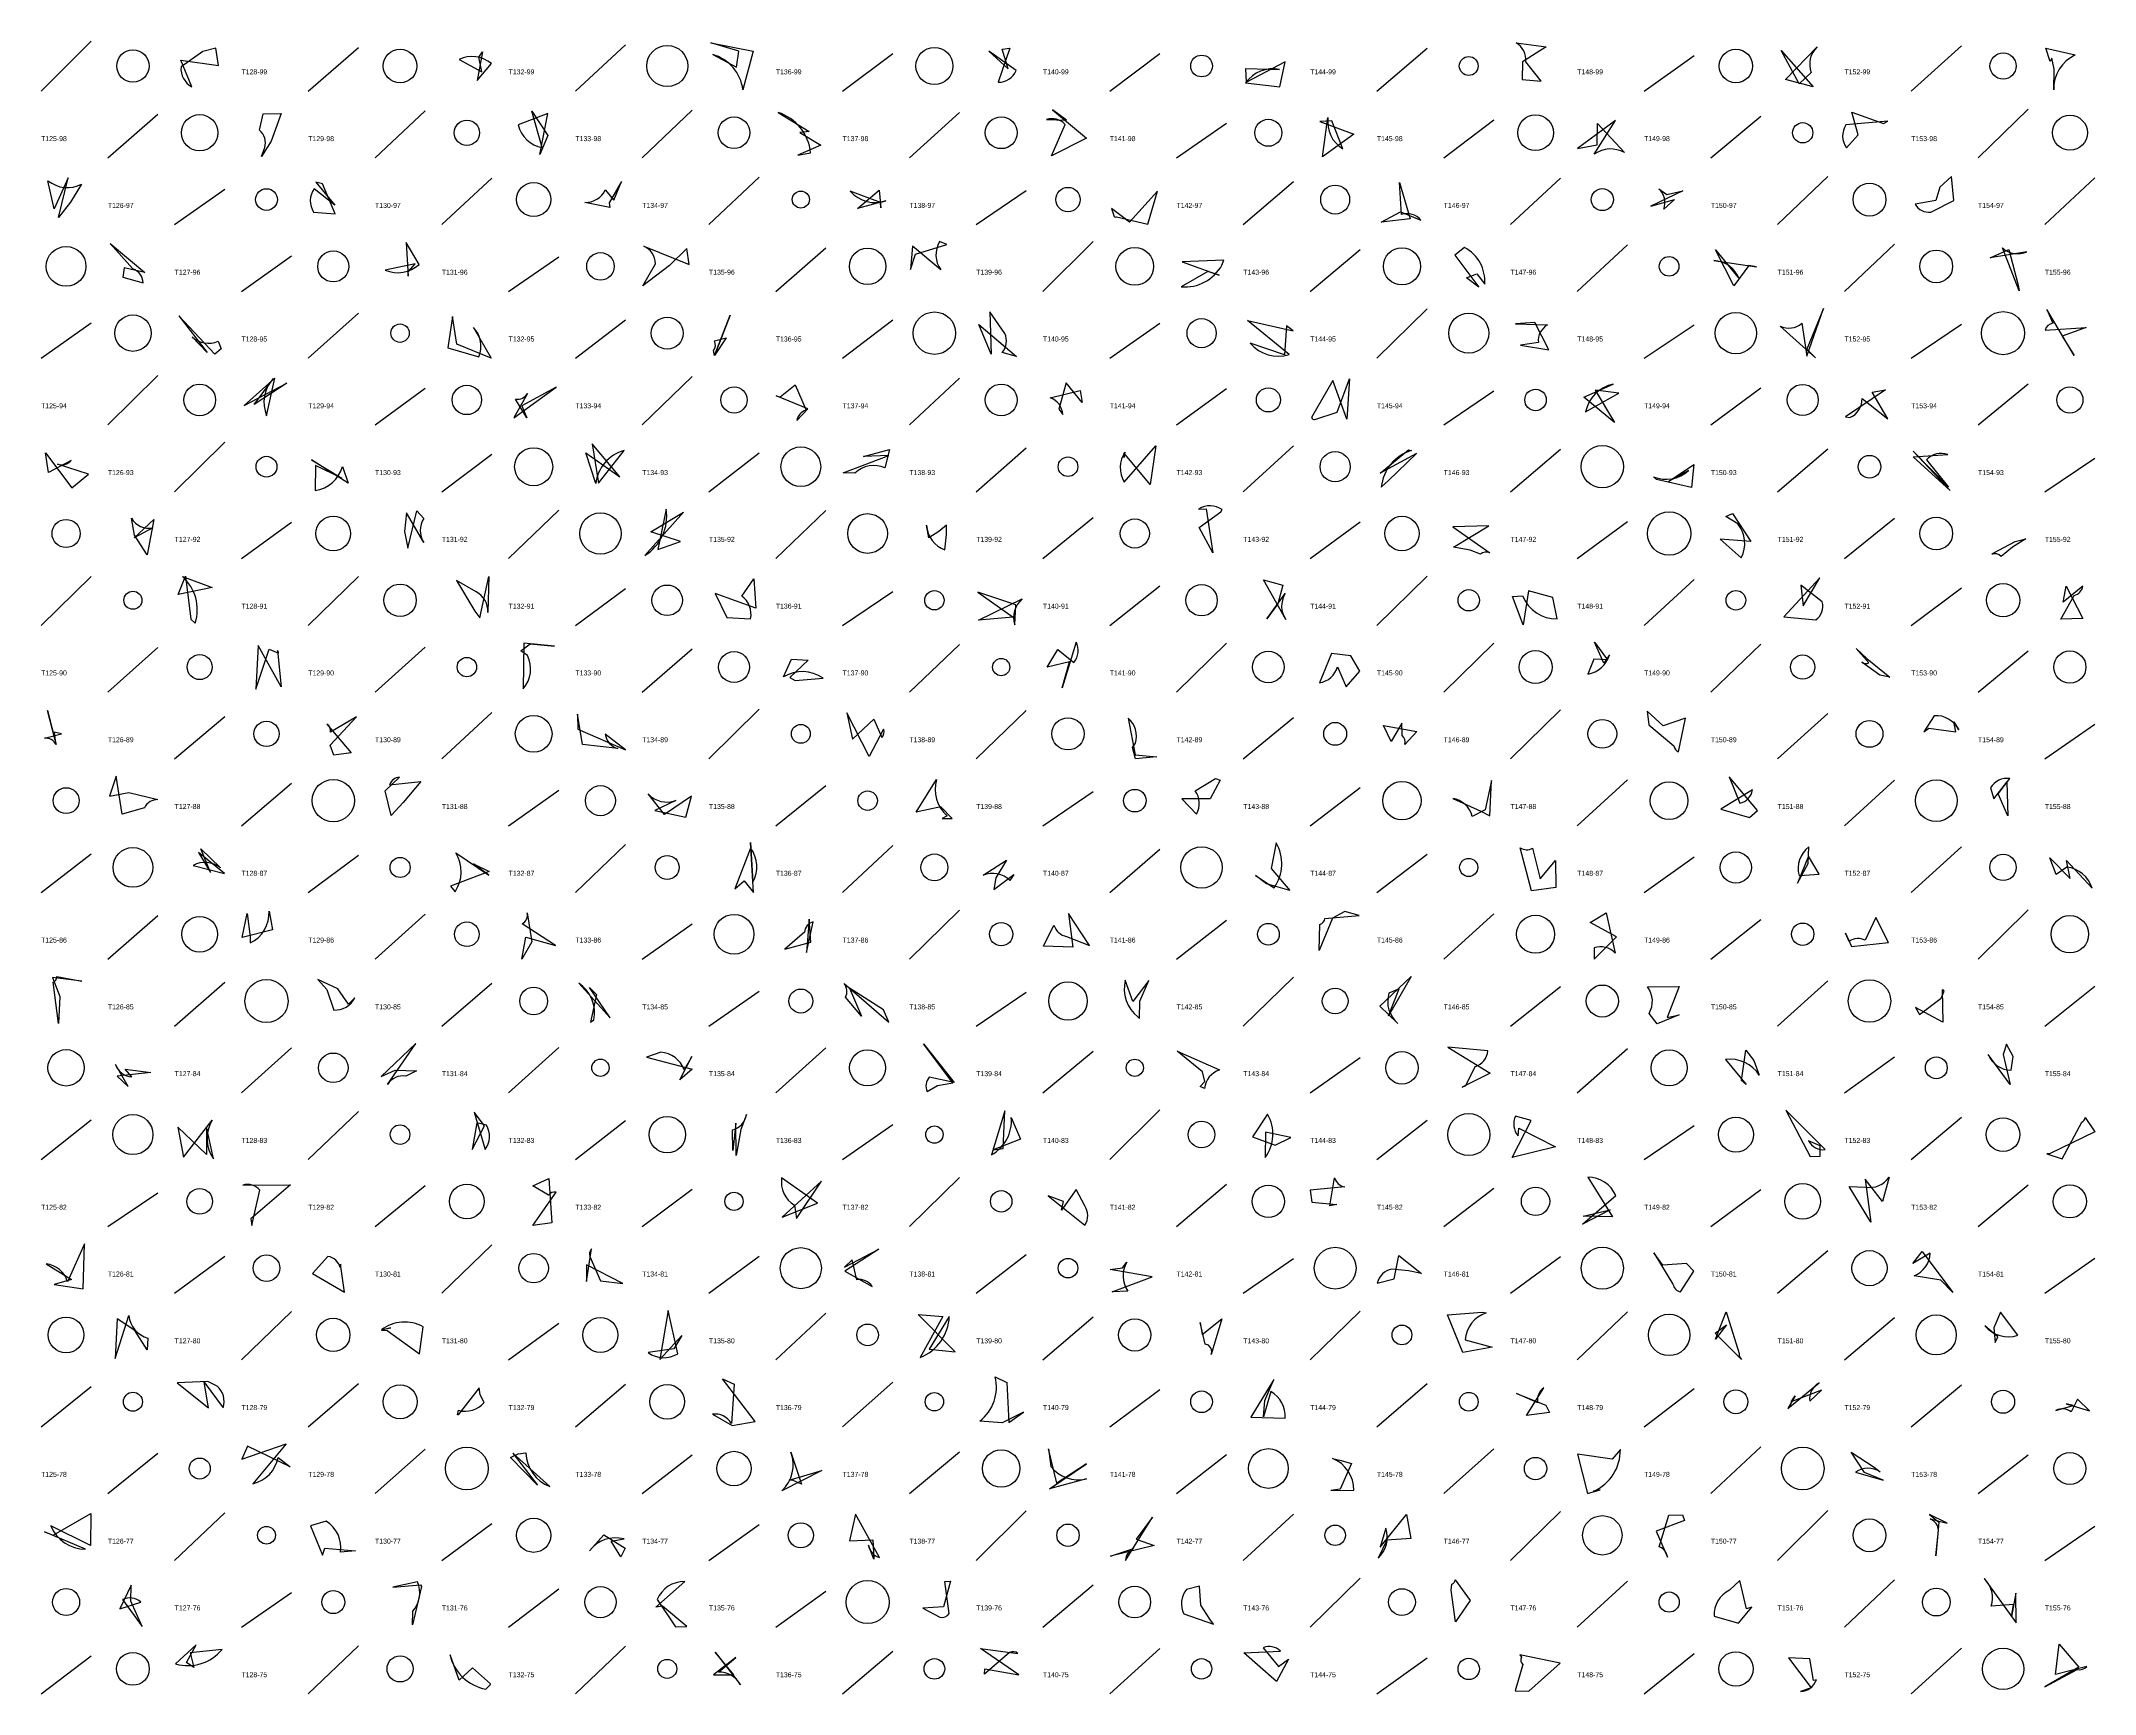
# Model space of a CAD drawing. Header units: millimetres. Extents: x -1 to 9990, y 0 to 15990.
# Drawn here: x 5000 to 6230, y 3000 to 3990 of the extents above; entities that cross this region are included whole.
import ezdxf

# ---------------------------------------------------------------- set-up
doc = ezdxf.new("R2010")
doc.units = ezdxf.units.MM
doc.layers.add('TEXT', color=3, linetype='Continuous')
doc.layers.add('WALL', color=1, linetype='Continuous')

msp = doc.modelspace()

# ---------------------------------------------------------------- linework, layer by layer
for points in [[(5104.6, 3985.7), (5096.8, 3983.6), (5083.8, 3974.5, 0.3), (5090.3, 3962.5), (5083.7, 3978.4), (5106.3, 3975.3)], [(5401.1, 3988.8), (5426.5, 3983.8), (5420.3, 3960.8, 0.3), (5402.2, 3981.9), (5416.4, 3974.3), (5417.9, 3983.8)], [(5575.6, 3985), (5580.2, 3985.7), (5573.2, 3965.3, 0.3), (5584, 3972.3), (5567.6, 3983.9), (5579.1, 3973.4)], [(5887, 3966.9), (5898.4, 3965.9), (5889.2, 3977.5, 0.3), (5883.3, 3988.9), (5901.3, 3986.4), (5887.1, 3977.5)], [(6061.2, 3962.6), (6044.7, 3966.9), (6063.6, 3986.5, 0.3), (6060.1, 3971.1), (6052.8, 3964.4), (6042.1, 3984.3)], [(6203.1, 3977.7), (6200.7, 3985.6), (6218.2, 3981.6, 0.3), (6205.3, 3960.7), (6205.5, 3973.2), (6204.2, 3979.7)], [(5264.3, 3983.4), (5261.2, 3966.3), (5269.7, 3976.4, 0.3), (5250.3, 3978.9), (5263.9, 3971.5), (5262.1, 3980.2)], [(5721.8, 3965.3), (5721.5, 3973.6), (5741.7, 3972.9, 0.3), (5721.4, 3964.9), (5741.9, 3962.5), (5745, 3977.5)], [(5626, 3931.8), (5605.1, 3921.1), (5613.3, 3940, 0.3), (5602.2, 3942.9), (5614.2, 3942.6), (5605.8, 3948.8)], [(5137.8, 3930), (5132.1, 3920.8), (5134, 3926.2, 0.3), (5130.8, 3936.5), (5133, 3946.3), (5143.7, 3946.6)], [(5298.7, 3921.9), (5303.5, 3946.5), (5285.8, 3939.7, 0.3), (5300, 3926.2), (5293.9, 3948), (5303.4, 3933.4)], [(5466.9, 3927.6), (5453.2, 3921.6), (5460.8, 3923, 0.3), (5441.4, 3947.2), (5460, 3935.7), (5454.4, 3935.2)], [(5786.1, 3934.1), (5767.4, 3920.6), (5770.7, 3944.1, 0.3), (5779.6, 3925.4), (5773.1, 3942.1), (5765.8, 3941.7)], [(5931.9, 3927.8), (5932.2, 3940.6), (5948.2, 3923.1, 0.3), (5930.2, 3922.1), (5942.8, 3942.4), (5920.1, 3925.6)], [(6103.4, 3940.6), (6105.9, 3942), (6080.8, 3939.8, 0.3), (6081.2, 3925.9), (6088.3, 3933.8), (6084.5, 3947.4)], [(5016.2, 3908), (5007.9, 3889.5), (5004.1, 3906.3, 0.3), (5024.3, 3904.3), (5017.6, 3893.5), (5010.5, 3884.2)], [(5164.6, 3905.5), (5176, 3891.7), (5163.5, 3901.5, 0.3), (5163.2, 3887.5), (5176.1, 3886.4), (5168.6, 3904.5)], [(5340.2, 3893), (5340.6, 3890.3), (5325.7, 3893.3, 0.3), (5337.9, 3900.8), (5343, 3894.6), (5347.7, 3905.9)], [(5502.9, 3890.1), (5502.7, 3893.3), (5484.6, 3900, 0.3), (5506, 3894.2), (5488.9, 3889.6), (5502, 3900.6)], [(5651.9, 3881.5), (5641, 3889.6), (5642.7, 3884.9, 0.3), (5644.1, 3884.6), (5662.9, 3880.3), (5668.5, 3900.1)], [(5802.5, 3881.4), (5814.1, 3887.6), (5826.4, 3882.7, 0.3), (5814.7, 3886), (5813.6, 3905.2), (5819.9, 3883.5)], [(5964.1, 3891), (5978.2, 3895.1), (5971.8, 3889.2, 0.3), (5968.9, 3901.5), (5973.7, 3898.1), (5983.2, 3900.2)], [(6137.2, 3902.5), (6134.8, 3894.4), (6122.3, 3892.2, 0.3), (6131.7, 3887.5), (6145.6, 3894.4), (6144.2, 3908.8)], [(5049.7, 3854.1), (5048.9, 3848.5), (5061.2, 3845.2, 0.3), (5055, 3853.5), (5041.3, 3868.7), (5062.1, 3851.3)], [(5219.9, 3851.8), (5224.1, 3856.5), (5206.1, 3852.8, 0.3), (5226.4, 3856.2), (5218.6, 3869.2), (5219.8, 3849.2)], [(5376.3, 3855.6), (5360.4, 3843.4), (5367.9, 3856.6, 0.3), (5360.9, 3867.1), (5388.2, 3856.1), (5386.7, 3865.6)], [(5523.7, 3862.4), (5542.5, 3868), (5538.1, 3869.8, 0.3), (5538.8, 3853), (5521.8, 3867), (5520.7, 3853.1)], [(5853.6, 3848.1), (5859.8, 3850.5), (5864.6, 3844.3, 0.3), (5852.4, 3866.3), (5846.7, 3861.8), (5861.1, 3842.5)], [(6013.7, 3843.3), (6002.7, 3864.8), (6017.1, 3847.4, 0.3), (6001.7, 3858.5), (6027.3, 3854.8), (6022.7, 3855.5)], [(6184.1, 3843.8), (6184.7, 3840.4), (6174.6, 3866, 0.3), (6189.3, 3863.8), (6167.3, 3860.1), (6178.5, 3865.1)], [(5705.5, 3849.7), (5698.7, 3851.9), (5682.8, 3842.8, 0.3), (5707.2, 3855.8), (5708.3, 3858.7), (5683.3, 3857.7)], [(5082.4, 3825.3), (5099.5, 3803.5), (5090.5, 3812.7, 0.3), (5106, 3810.2), (5107.9, 3805.7), (5104.1, 3802.5)], [(5412.7, 3825.7), (5403.2, 3801.6), (5402.7, 3804.6, 0.3), (5403.2, 3810.3), (5410.3, 3812.1), (5403.2, 3801.6)], [(5561.7, 3820.1), (5584.2, 3801.1), (5575.6, 3803.4, 0.3), (5577.1, 3814.8), (5568.2, 3827.8), (5569, 3802.5)], [(6057.5, 3805.5), (6062.6, 3800.2), (6041.5, 3819.2, 0.3), (6054.4, 3820.9), (6057.5, 3801.2), (6067.5, 3829.8)], [(6217.6, 3801.6), (6201.3, 3829.2), (6204.8, 3820.9, 0.3), (6200.2, 3816.8), (6224.8, 3818.4), (6210.3, 3813.1)], [(5246.4, 3825), (5243.5, 3806.2), (5262.2, 3800.9, 0.3), (5258.9, 3818.4), (5269.5, 3800.1), (5248.9, 3808.5)], [(5745.8, 3819.4), (5744.6, 3802), (5724.1, 3808.9, 0.3), (5747.5, 3802.2), (5722.4, 3822.5), (5749.8, 3816.4)], [(5894.6, 3821.4), (5883, 3820.6), (5902.2, 3820, 0.3), (5896.7, 3809.4), (5885.9, 3807.8), (5902.9, 3805.1)], [(5147.1, 3785.1), (5127.7, 3772.2), (5139.2, 3787.9, 0.3), (5135.1, 3765.5), (5140, 3788), (5121.7, 3771.7)], [(5288, 3771.4), (5291, 3764.2), (5284.1, 3775.5, 0.3), (5291.4, 3778.9), (5283.1, 3764.3), (5308.5, 3782.6)], [(5442.6, 3776.8), (5451.7, 3784), (5458.1, 3768.8, 0.3), (5452.6, 3762.6), (5459.2, 3769.7), (5440.2, 3777.4)], [(5613.9, 3785.2), (5609.6, 3769.4), (5611.9, 3766.2, 0.3), (5604.3, 3776.3), (5622.2, 3780.6), (5623.4, 3773.4)], [(5782, 3763.4), (5773.7, 3786.6), (5760.9, 3764.4, 0.3), (5762.9, 3763.2), (5776.2, 3767.7), (5783.5, 3787.6)], [(5942.2, 3761.4), (5924, 3776.6), (5941.5, 3784.5, 0.3), (5925, 3767.9), (5944.8, 3779.1), (5930.8, 3780.9)], [(6104.6, 3781.1), (6080.6, 3764.8), (6083.3, 3764.4, 0.3), (6090.6, 3775.8), (6105.9, 3763.6), (6096.6, 3779.6)], [(5018.4, 3722.3), (5028.5, 3730.6), (5009.8, 3736.6, 0.3), (5018, 3738.7), (5004.5, 3731.6), (5002.7, 3743.3)], [(5330, 3748.7), (5333.9, 3725.2), (5349.1, 3744.7, 0.3), (5332.2, 3725), (5326.2, 3743.3), (5346.7, 3729)], [(5492.6, 3741.1), (5508.2, 3745.3), (5505.4, 3734.4, 0.3), (5487.4, 3731.1), (5480.3, 3731.4), (5507.8, 3741.8)], [(5648.4, 3743.3), (5648.6, 3740.6), (5649.2, 3743.8, 0.3), (5648.7, 3725.8), (5667.7, 3747.5), (5664.2, 3724.3)], [(5802, 3731.1), (5819, 3745.1), (5820.7, 3744.8, 0.3), (5802.6, 3722.8), (5806.9, 3726.7), (5823.8, 3743)], [(6143.4, 3720.7), (6121.1, 3741), (6141.9, 3742.3, 0.3), (6129.1, 3739.2), (6142.4, 3722.7), (6121.1, 3744.3)], [(5180.1, 3728.2), (5164.4, 3735.8), (5164.1, 3720.8, 0.3), (5180.5, 3735.2), (5183.9, 3725.1), (5162, 3739.2)], [(5988.4, 3722.5), (5967.5, 3727.3), (5965.6, 3729, 0.3), (5986.6, 3732.8), (5974.7, 3726.1), (5989.8, 3736.3)], [(5063.6, 3682.3), (5055.9, 3694.1), (5054.1, 3704.1, 0.3), (5066.9, 3698.3), (5055.7, 3692.5), (5067.6, 3703.4)], [(5219.6, 3686.3), (5225.1, 3708.5), (5229.2, 3704, 0.3), (5229.2, 3689.6), (5218.8, 3707.3), (5217.6, 3696.2)], [(5365.1, 3696.1), (5384.8, 3707.8), (5361.6, 3681.9, 0.3), (5374.4, 3709.6), (5369.3, 3685.5), (5382.9, 3690.3)], [(5693.5, 3698.5), (5706.5, 3707.9), (5707.4, 3709.3, 0.3), (5693.2, 3709.6), (5697.7, 3709.8), (5701.8, 3683.4)], [(6023.9, 3690.3), (6005.5, 3691.7), (6018.2, 3680.5, 0.3), (6016.1, 3700.7), (6009, 3705.1), (6012.9, 3707)], [(5537.6, 3696.2), (5531.6, 3692.5), (5530.3, 3699.9, 0.3), (5541.3, 3685.2), (5542.2, 3694.5), (5542.3, 3699.9)], [(5867.1, 3699.5), (5845.5, 3699), (5867.6, 3683.5, 0.3), (5862, 3682.6), (5855.8, 3685.1), (5845.9, 3686.9)], [(6188.6, 3691.8), (6180.7, 3686.9), (6173.9, 3681.2, 0.3), (6168.2, 3682.6), (6169, 3683.3), (6182.2, 3690.2)], [(5086.5, 3669.4), (5089.6, 3643.7), (5092.3, 3641.4, 0.3), (5084.6, 3669.2), (5102.4, 3662.7), (5082, 3658.5)], [(5262.7, 3644.4), (5268.2, 3669.2), (5267.5, 3647.7, 0.3), (5260.5, 3660.1), (5248.7, 3666.8), (5259.7, 3648.4)], [(5403.7, 3659), (5410.6, 3644.7), (5424.9, 3643.9, 0.3), (5419.6, 3657.5), (5426.8, 3667.8), (5428, 3650.2)], [(5740.7, 3652.8), (5734, 3643.9), (5745, 3659, 0.3), (5745.5, 3643.4), (5732.1, 3667.3), (5743.6, 3664)], [(6065.2, 3668.4), (6043.7, 3645), (6062.9, 3643.2, 0.3), (6066.7, 3654), (6053.8, 3664), (6055.3, 3651.6)], [(5582.1, 3644.9), (5561.4, 3643.1), (5587.6, 3655.8, 0.3), (5583.1, 3640.4), (5583.8, 3652.2), (5561, 3659.9)], [(5887.6, 3640.4), (5881.2, 3657.2), (5887.2, 3657.6, 0.3), (5908, 3643.8), (5905.4, 3656.6), (5890.8, 3660.6)], [(6222.8, 3644.1), (6209.5, 3643.6), (6217.6, 3657.9, 0.3), (6222.8, 3663.4), (6211, 3653.8), (6212.8, 3663.4)], [(5307.4, 3627.5), (5289.2, 3629.4), (5288.8, 3602, 0.3), (5291.3, 3621.9), (5287.3, 3624.8), (5293, 3628.9)], [(5602.6, 3614.9), (5608.9, 3625.6), (5618.5, 3617.8, 0.3), (5619.9, 3630), (5611.6, 3602.6), (5615.8, 3618.1)], [(5938, 3619.3), (5930, 3619.7), (5926.3, 3610.8, 0.3), (5939.2, 3622.4), (5935.9, 3617.3), (5930.4, 3630)], [(5128.6, 3601.7), (5136.6, 3625.8), (5142.1, 3623.4, 0.3), (5141.5, 3624.9), (5143.8, 3603.2), (5130, 3628)], [(5448.5, 3608.7), (5451.6, 3606.9), (5468.3, 3608.4, 0.3), (5444.7, 3609.1), (5449.4, 3619.8), (5459.4, 3619.2)], [(5784.4, 3621.8), (5772.8, 3623.2), (5765.6, 3605.6, 0.3), (5776.4, 3615.2), (5781.6, 3603.1), (5789.7, 3612.5)], [(6107.1, 3609), (6101.2, 3610.2), (6090.4, 3617.9, 0.3), (6094.7, 3617.6), (6087, 3626.2), (6093.5, 3620.2)], [(5008.4, 3571.3), (5003.8, 3589), (5009.1, 3568.6, 0.3), (5002, 3572.4), (5012.2, 3575.1), (5007.9, 3576.1)], [(5173.1, 3568.3), (5188.8, 3585.2), (5173.3, 3576.1, 0.3), (5171.2, 3580.9), (5185.8, 3563.7), (5175.3, 3562.3)], [(5321.4, 3577.8), (5349.9, 3565.5), (5337.8, 3574.9, 0.3), (5345.4, 3566.2), (5324.3, 3568.7), (5321.2, 3586.8)], [(5485.9, 3571.9), (5498.7, 3583.9), (5503.6, 3572.8, 0.3), (5504.5, 3577.8), (5496, 3561.5), (5482.6, 3587.5)], [(5655.5, 3560.1), (5653.7, 3566.8), (5655.4, 3569.4, 0.3), (5651, 3584.4), (5655.2, 3562.4), (5668.2, 3561.3)], [(5804, 3580.1), (5824, 3576.4), (5816.8, 3568.7, 0.3), (5815.1, 3574), (5815, 3581.4), (5808.6, 3570.5)], [(5961.8, 3588.5), (5962.9, 3580.4), (5977.9, 3567.9, 0.3), (5980.7, 3564.2), (5984.9, 3584.4), (5971.5, 3579.9)], [(6146.7, 3576.3), (6145.6, 3582.3), (6148.4, 3577.5, 0.3), (6133.8, 3585.9), (6127.5, 3576.2), (6130.6, 3578.4)], [(5041, 3537.6), (5052.5, 3539.9), (5070, 3535.6, 0.3), (5062, 3530.8), (5048.5, 3526.9), (5044.9, 3549.7)], [(5209.6, 3526.1), (5206.1, 3540.9), (5214.7, 3549.1, 0.3), (5208.7, 3544.4), (5227.5, 3546.4), (5216.8, 3533.9)], [(5538.9, 3531.2), (5524.1, 3528.1), (5536.3, 3547.7, 0.3), (5542.6, 3526), (5539.6, 3524.4), (5545.7, 3524.3)], [(5700.1, 3536.1), (5683.1, 3536.1), (5692, 3527, 0.3), (5691.1, 3540.9), (5703.4, 3548.2), (5706.2, 3547.2)], [(5868.6, 3547), (5864.9, 3529.6), (5857.1, 3525.6, 0.3), (5845.4, 3536.3), (5862.3, 3528.7), (5867.7, 3525.9)], [(6028, 3529.1), (6011, 3549.2), (6017.4, 3533.5, 0.3), (6025, 3541.4), (6006, 3530), (6023.1, 3525)], [(6177.8, 3525.9), (6172, 3539.1), (6179, 3548.2, 0.3), (6167.4, 3542.7), (6169.5, 3536.1), (6177.2, 3546.1)], [(5389.6, 3537.7), (5373.4, 3526.7), (5363.5, 3539, 0.3), (5380.1, 3535.1), (5367.5, 3529.1), (5386.1, 3525.1)], [(5101.4, 3492), (5095.7, 3506.1), (5107.4, 3494.8, 0.3), (5091, 3496.2), (5109.8, 3491.4), (5094.2, 3504)], [(5426.6, 3480), (5424.9, 3509.9), (5426.2, 3486.2, 0.3), (5424.9, 3506.6), (5415.4, 3482.1), (5421.1, 3486.9)], [(5733.8, 3485.2), (5727.3, 3490.2), (5738.4, 3482.8, 0.3), (5739.6, 3509.8), (5736.6, 3494.3), (5747.8, 3481.1)], [(5907.1, 3482.9), (5892.6, 3481), (5885.8, 3506.8, 0.3), (5893.2, 3506.5), (5897.8, 3488.2), (5906.9, 3499.2)], [(6051.8, 3485.5), (6058.2, 3497.4), (6058.6, 3507.3, 0.3), (6052.8, 3490.2), (6064.8, 3490.9), (6058.5, 3501.7)], [(5268.3, 3492.5), (5245.1, 3483.7), (5247.9, 3480.4, 0.3), (5248.3, 3503.8), (5268.2, 3490.4), (5258.9, 3497.2)], [(5570.6, 3481.7), (5582.6, 3490.7), (5580.2, 3487.2, 0.3), (5564.2, 3490.3), (5578.2, 3499.4), (5571.8, 3488.8)], [(6215.2, 3488.4), (6212.9, 3499.1), (6228.3, 3482.5, 0.3), (6213.2, 3495.2), (6206.8, 3490.8), (6203, 3500.8)], [(5123.5, 3467.4), (5125.3, 3453.4), (5125.3, 3449.8, 0.3), (5136.5, 3468.8), (5138.5, 3457.6), (5120.4, 3453.1)], [(5773.4, 3464.7), (5765.4, 3445.2), (5765.9, 3460.8, 0.3), (5768.8, 3464.5), (5789.3, 3466.3), (5780.8, 3468.7)], [(5290.3, 3453.2), (5308.1, 3448.2), (5288.2, 3461.2, 0.3), (5291.2, 3467.9), (5294, 3450.5), (5288, 3440.1)], [(5460, 3464.1), (5458.3, 3444.1), (5462.4, 3462.5, 0.3), (5457.1, 3456.2), (5445.4, 3446.1), (5461, 3450.2)], [(5617.8, 3447.2), (5600.4, 3447.9), (5606.6, 3460.5, 0.3), (5614.2, 3453.7), (5627.8, 3448.3), (5615.3, 3467.4)], [(5927.8, 3462), (5937.2, 3467.9), (5942.7, 3443.7, 0.3), (5930.1, 3446.8), (5930.2, 3440.1), (5943.4, 3453.4)], [(6106.3, 3450), (6098.8, 3465), (6092.4, 3451.4, 0.3), (6082.9, 3450.7), (6080.7, 3455.7), (6084.3, 3447.7)], [(5011.3, 3417.7), (5010.5, 3401.6), (5007.2, 3426.2, 0.3), (5009.5, 3429.6), (5024.4, 3426.8), (5006.9, 3429.1)], [(5165.8, 3427.8), (5171.1, 3421.8), (5175.3, 3409.6, 0.3), (5187.9, 3416.9), (5184.2, 3413.1), (5177.8, 3422.3)], [(5332.7, 3418.9), (5329.1, 3402.4), (5331.1, 3403.8, 0.3), (5322, 3425.7), (5340.8, 3404.9), (5328.4, 3423.1)], [(5484.2, 3422.7), (5491.4, 3405.9), (5481.8, 3417.3, 0.3), (5480.9, 3425.5), (5507.8, 3402.3), (5504.6, 3409.8)], [(5663.5, 3427.3), (5653.8, 3414.8), (5649.3, 3427.4, 0.3), (5656.9, 3405.5), (5657.8, 3404.6), (5658, 3415)], [(5807, 3406.2), (5813.4, 3422.2), (5807.2, 3419.7, 0.3), (5812.6, 3401.5), (5801.7, 3411.9), (5820.6, 3429.6)], [(5981.1, 3406.7), (5967.8, 3401.3), (5963, 3407.5, 0.3), (5962.1, 3423.5), (5981.1, 3423.6), (5973.8, 3405.1)], [(6124.9, 3406.9), (6137.9, 3416.8), (6139.7, 3420.9, 0.3), (6138.5, 3421.7), (6139, 3402.4), (6122.6, 3411.1)], [(5212, 3373.6), (5224.8, 3373.2), (5218.5, 3370, 0.3), (5207.4, 3365), (5224.4, 3389.5), (5203.6, 3369.7)], [(5382.6, 3367.8), (5389.8, 3381.8), (5385.1, 3373.8, 0.3), (5371.1, 3384.3), (5362.5, 3381.4), (5389.9, 3374.1)], [(5528.4, 3389.3), (5546.9, 3366.2), (5531.9, 3369.4, 0.3), (5530.7, 3360.8), (5536.8, 3364.3), (5546.1, 3365.9)], [(5695.6, 3372.6), (5680.3, 3384.9), (5705.7, 3373.7, 0.3), (5696.8, 3362.7), (5694.2, 3363.9), (5697, 3366.8)], [(5851.1, 3363.4), (5853.3, 3364.4), (5858.9, 3375.7, 0.3), (5866.5, 3385.1), (5842.5, 3387.4), (5867.9, 3371.7)], [(6020.9, 3385.5), (6025.7, 3379.3), (6029, 3370.5, 0.3), (6008.8, 3379.9), (6021.1, 3365), (6018.4, 3367.4)], [(6175.1, 3383), (6179.2, 3365), (6166.1, 3383, 0.3), (6179.8, 3373.5), (6181, 3381.8), (6177, 3389.1)], [(5045.6, 3370), (5052.1, 3363.9), (5044.6, 3376.9, 0.3), (5054.4, 3369.5), (5050.4, 3374.1), (5065.7, 3372.1)], [(5265.5, 3340.2), (5259.4, 3348.5), (5265.9, 3326, 0.3), (5266.7, 3340.7), (5260.9, 3342.1), (5258.1, 3326)], [(5416, 3341.8), (5414.2, 3325.5), (5414, 3337.8, 0.3), (5422.4, 3347), (5419.1, 3338.1), (5416.2, 3322.5)], [(5576.2, 3326.7), (5577.1, 3349.3), (5569.1, 3322.9, 0.3), (5581, 3345.2), (5586.5, 3332.2), (5570.1, 3325.8)], [(5748.5, 3333.2), (5733.3, 3336.5), (5733, 3321.2, 0.3), (5734.5, 3347.2), (5725.4, 3333.6), (5739, 3328.6)], [(5881.1, 3321.2), (5892.3, 3343.4), (5883, 3346.1, 0.3), (5884.6, 3334.2), (5884.9, 3338.8), (5906.9, 3327.7)], [(6065.4, 3322), (6065.5, 3328.3), (6058.4, 3331.3, 0.3), (6068.5, 3326), (6044.8, 3349.6), (6059.4, 3321.8)], [(5081.9, 3339.4), (5085.3, 3321.4), (5102.5, 3343.6, 0.3), (5103.3, 3320.4), (5099, 3339.6), (5099.1, 3323)], [(6201.3, 3323.5), (6210.3, 3320.5), (6222.2, 3342.5, 0.3), (6224.1, 3345.2), (6229.9, 3336.6), (6202.8, 3323.4)], [(5305.8, 3282.2), (5294.5, 3280.5), (5308.4, 3300.5, 0.3), (5303.9, 3298.7), (5294.5, 3304.3), (5304.1, 3308.7)], [(5443.9, 3285.6), (5464.9, 3293.9), (5443.5, 3309.1, 0.3), (5451.2, 3292.7), (5452.5, 3284.7), (5467.4, 3307.1)], [(5776, 3293.1), (5771.8, 3292.4), (5774.7, 3309.1, 0.3), (5780.7, 3303.7), (5760.1, 3301.7), (5761.1, 3294.6)], [(5939.7, 3289.9), (5923.1, 3281.3), (5943, 3298.5, 0.3), (5926.4, 3309.5), (5941.1, 3285.8), (5923.6, 3286.2)], [(6095.8, 3282.6), (6082.9, 3303.9), (6092.9, 3303.6, 0.3), (6106.7, 3309.4), (6102.8, 3295), (6092.4, 3308.4)], [(5126.2, 3280.5), (5127.4, 3285.9), (5131.1, 3301.7, 0.3), (5120.8, 3304.7), (5149.3, 3304.9), (5125.6, 3284.6)], [(5612.3, 3295), (5603.2, 3298.3), (5625.1, 3280.8, 0.3), (5625, 3292.4), (5619.8, 3302.2), (5611.1, 3289.7)], [(5025.2, 3242.7), (5026, 3269.5), (5015.9, 3246.9, 0.3), (5003, 3257.6), (5018.2, 3248.2), (5007.9, 3245.2)], [(5180.1, 3251.8), (5179.3, 3257.3), (5179.2, 3255.3, 0.3), (5171.8, 3262), (5162.5, 3251.8), (5181.7, 3240.7)], [(5326.7, 3256.9), (5326.7, 3247), (5329.7, 3266.6, 0.3), (5328.7, 3262), (5335, 3247.5), (5348.4, 3245.8)], [(5501.8, 3266.4), (5481.4, 3253.2), (5497.7, 3244.1, 0.3), (5488.6, 3248.1), (5485.7, 3259.9), (5481.2, 3255.5)], [(5826.8, 3251.9), (5818.9, 3253.4), (5808.9, 3254.4, 0.3), (5800.2, 3246.1), (5810.4, 3248.6), (5813.1, 3262.5)], [(5971.2, 3256.7), (5965.8, 3264.2), (5977.3, 3245.5, 0.3), (5981.8, 3240.8), (5989.7, 3253.2), (5985.5, 3257.8)], [(6144.9, 3240.5), (6137.7, 3247.8), (6121.8, 3250.5, 0.3), (6131.3, 3263.9), (6121, 3257.8), (6126.6, 3264.9)], [(5640.2, 3254.2), (5647.7, 3255.2), (5650.2, 3258.6, 0.3), (5650.9, 3241.3), (5641.5, 3240.8), (5665.5, 3249.9)], [(5045.5, 3224.7), (5044.3, 3200.9), (5052.5, 3226.7, 0.3), (5064, 3213), (5063.5, 3206.1), (5056.2, 3217.7)], [(5207.2, 3217.7), (5226.7, 3203.6), (5228.9, 3219.8, 0.3), (5203.8, 3218), (5209.4, 3219.2), (5203.8, 3217.9)], [(5383.8, 3214.6), (5378.9, 3206.7), (5363.5, 3204.4, 0.3), (5381.3, 3203.7), (5375.5, 3229.7), (5370.6, 3200.2)], [(5525.2, 3227.3), (5540, 3226.1), (5526.4, 3201.5, 0.3), (5543.9, 3226.1), (5531.9, 3206.4), (5547.5, 3204.8)], [(5695.3, 3215.2), (5707.1, 3224.6), (5700.8, 3203.3, 0.3), (5699.2, 3208.9), (5697.2, 3209.5), (5694.1, 3222.5)], [(5842.2, 3227.1), (5863, 3228.7), (5865.4, 3228.2, 0.3), (5852.8, 3212), (5869.1, 3207.7), (5851.5, 3204.4)], [(6002.7, 3212.5), (6009.2, 3228.8), (6017, 3203.9, 0.3), (6018.4, 3200.3), (6002.6, 3216), (6009.3, 3221)], [(6170.2, 3210.5), (6171.9, 3213.9), (6164, 3220.4, 0.3), (6183.9, 3214.8), (6173.4, 3228.7), (6169.4, 3219.2)], [(5100.2, 3171.4), (5097.6, 3186.7), (5109, 3171.4, 0.3), (5105.4, 3184.4), (5099.8, 3187.2), (5081.5, 3186.3)], [(5408, 3188.7), (5415.1, 3185.5), (5413.5, 3162, 0.3), (5402, 3167.5), (5413.8, 3160.7), (5427.6, 3163.2)], [(5588.3, 3168.8), (5575.6, 3162.3), (5562.2, 3163.4, 0.3), (5571.3, 3189.9), (5578.4, 3186.5), (5579.5, 3162.6)], [(5738.3, 3188.4), (5724.4, 3165.7), (5745, 3165.1, 0.3), (5736.4, 3181.1), (5732, 3166), (5732.8, 3175.8)], [(6050.4, 3178.6), (6046.1, 3170.9), (6064.8, 3186.4, 0.3), (6059.2, 3175.3), (6066.3, 3181.9), (6048.1, 3174.9)], [(5249.8, 3167.1), (5249.3, 3167.2), (5249.9, 3169.9, 0.3), (5265.3, 3174.6), (5263, 3179.1), (5262.3, 3183.4)], [(5903.3, 3168.6), (5889.6, 3166.7), (5899.9, 3183.4, 0.3), (5896.3, 3174.3), (5883.6, 3180), (5901.1, 3173)], [(6226.7, 3169.6), (6219.5, 3176.5), (6215.7, 3168.9, 0.3), (6206.6, 3169.8), (6216.9, 3172.8), (6212.7, 3173.8)], [(5120.2, 3140.7), (5146.8, 3149.8), (5126.9, 3125.9, 0.3), (5141.9, 3141.6), (5149.2, 3136.1), (5123.7, 3148.4)], [(5281.1, 3141.6), (5285.8, 3143.7), (5290.3, 3144.4, 0.3), (5304.6, 3124.2), (5282.6, 3144.2), (5297.3, 3125)], [(5448.1, 3128), (5467.6, 3133.8), (5443.7, 3121.6, 0.3), (5449.1, 3144.7), (5455.4, 3125.6), (5450, 3128.1)], [(5608.4, 3126.2), (5603.4, 3146.7), (5604.8, 3136.3, 0.3), (5626, 3128.8), (5603.9, 3122.9), (5626.1, 3137.8)], [(5778, 3122.6), (5772.4, 3121.9), (5786.2, 3122, 0.3), (5773.5, 3141.1), (5778.6, 3139.9), (5784.8, 3138.1)], [(5926.1, 3120.1), (5933.7, 3122.2), (5929.8, 3121.4, 0.3), (5945.8, 3146.4), (5940.8, 3140.7), (5920.2, 3143.5)], [(6084.1, 3144.7), (6097.7, 3135.8), (6101.4, 3133.1, 0.3), (6086.6, 3132.8), (6103.2, 3128.1), (6092, 3132.6)], [(5029.8, 3108.1), (5029.5, 3088.9), (5005.8, 3100.7, 0.3), (5026.6, 3086.7), (5002.1, 3097.1), (5007.3, 3095)], [(5170, 3087.3), (5188.3, 3085.7), (5179.3, 3084.9, 0.3), (5170.8, 3103.4), (5161.4, 3100.6), (5168.5, 3083.1)], [(5498.1, 3092.2), (5498.7, 3080.7), (5495.5, 3089.1, 0.3), (5502.1, 3081.7), (5487.8, 3107.6), (5484.1, 3091.6)], [(5666.7, 3088.9), (5640.4, 3082.6), (5654.2, 3087, 0.3), (5649.5, 3080), (5665.6, 3105.9), (5655.9, 3092.7)], [(5820.3, 3093), (5806, 3092), (5800.7, 3081.4, 0.3), (5805.3, 3099.2), (5802, 3087.8), (5817.7, 3107.4)], [(5984.2, 3103.9), (5967.3, 3097.5), (5974, 3081.9, 0.3), (5969.1, 3088.1), (5974.9, 3107.1), (5983.1, 3107.2)], [(6136.6, 3102.8), (6134.8, 3082.7), (6136.3, 3097.9, 0.3), (6131.4, 3104.8), (6141.6, 3102.2), (6130.9, 3107.4)], [(5347.2, 3082.1), (5341.5, 3091.4), (5349.1, 3092.8, 0.3), (5328.4, 3085.8), (5337, 3095.3), (5349.7, 3087.3)], [(5054, 3065.2), (5047.1, 3050.9), (5059.8, 3055, 0.3), (5048.8, 3056.5), (5060.5, 3040.3), (5053.7, 3055.5)], [(5227.9, 3064.3), (5222.4, 3041.3), (5222.6, 3049.5, 0.3), (5225.4, 3067.2), (5210.6, 3063.9), (5227.2, 3065.3)], [(5372.1, 3052.5), (5368.2, 3052), (5385.5, 3067.4, 0.3), (5368.9, 3056.5), (5379.9, 3040.2), (5386.8, 3040.4)], [(5540.4, 3052.1), (5528.1, 3051.3), (5538.2, 3046, 0.3), (5543.9, 3048.1), (5541.3, 3067.4), (5544.7, 3067.5)], [(5694.6, 3053.2), (5693.7, 3064.5), (5685.9, 3062.6, 0.3), (5684.4, 3047.9), (5702.1, 3041.7), (5699.9, 3044.7)], [(5844.5, 3062.2), (5844.5, 3062.2), (5844.9, 3065.8, 0.3), (5846.8, 3068.4), (5855.8, 3056), (5847.1, 3043.1)], [(6021.3, 3050.9), (6017.3, 3068), (6011.2, 3062.1, 0.3), (6001.9, 3046.6), (6016.6, 3042.3), (6024.5, 3052)], [(6180.1, 3046.4), (6181.3, 3053.6), (6167.8, 3052.5, 0.3), (6163.6, 3069.1), (6182.9, 3042.5), (6182.6, 3060.4)], [(5087.1, 3018.8), (5092.9, 3029.5), (5080.6, 3018, 0.3), (5108.4, 3026.6), (5089.2, 3024.6), (5091.5, 3015.9)], [(5585.5, 3011.4), (5562.6, 3027.2), (5585, 3024.2, 0.3), (5580, 3024.9), (5565, 3011.9), (5565.1, 3015.1)], [(5739.8, 3007.5), (5720.4, 3024.6), (5742.2, 3025.7, 0.3), (5731.9, 3027.7), (5741.1, 3016.4), (5747.1, 3020.8)], [(6220.4, 3016.1), (6200.1, 3004.2), (6219.3, 3014.7, 0.3), (6225.1, 3016.5), (6206.4, 3011.6), (6208.5, 3029.8)], [(5258.3, 3015.7), (5250.3, 3008.2), (5244.9, 3023.4, 0.3), (5266.4, 3002.9), (5269, 3005.4), (5269.1, 3006)], [(5414.8, 3011.5), (5403.6, 3025.1), (5418.8, 3005.5, 0.3), (5405.6, 3013), (5416, 3021.9), (5402.7, 3011.5)], [(5909.8, 3018.5), (5885.5, 3023.4), (5886.5, 3022, 0.3), (5887.4, 3017.6), (5882.8, 3001.8), (5891, 3001.6)], [(6046.5, 3021.7), (6060, 3003.7), (6053.7, 3001.4, 0.3), (6063.2, 3008.5), (6061.5, 3008.1), (6059.2, 3021.1)]]:
    msp.add_lwpolyline(points, format="xyb", close=True)
for centre, radius in [((5375, 3975), 12.3), ((5535, 3975), 11.1), ((5055, 3975), 9.68), ((5215, 3975), 10.1), ((5695, 3975), 6.52), ((5855, 3975), 5.64), ((6015, 3975), 10), ((6175, 3975), 7.85), ((5095, 3935), 10.9), ((5255, 3935), 7.6), ((5415, 3935), 9.46), ((5575, 3935), 9.51), ((5735, 3935), 8.09), ((5895, 3935), 10.7), ((6055, 3935), 6.08), ((6215, 3935), 10.5), ((5135, 3895), 6.49), ((5295, 3895), 10.2), ((5455, 3895), 5.12), ((5615, 3895), 7.32), ((5775, 3895), 8.68), ((5935, 3895), 6.61), ((6095, 3895), 9.88), ((5015, 3855), 11.9), ((5175, 3855), 9.31), ((5335, 3855), 8.25), ((5495, 3855), 10.9), ((5655, 3855), 11.3), ((5815, 3855), 11.1), ((6135, 3855), 9.79), ((5975, 3855), 5.88), ((5055, 3815), 10.9), ((5535, 3815), 12.7), ((5855, 3815), 12), ((6015, 3815), 12.4), ((6175, 3815), 12.9), ((5215, 3815), 5.51), ((5375, 3815), 9.56), ((5695, 3815), 8.73), ((5095, 3775), 9.52), ((5255, 3775), 8.81), ((5415, 3775), 7.86), ((5575, 3775), 9.51), ((5735, 3775), 7.2), ((5895, 3775), 6.44), ((6055, 3775), 9.33), ((6215, 3775), 7.85), ((5135, 3735), 6.24), ((5295, 3735), 11.4), ((5455, 3735), 11.9), ((5615, 3735), 5.86), ((5775, 3735), 9.03), ((5935, 3735), 12.7), ((6095, 3735), 6.82), ((5015, 3695), 8.44), ((5175, 3695), 10.4), ((5335, 3695), 12.4), ((5495, 3695), 11.9), ((5655, 3695), 8.72), ((5815, 3695), 10.3), ((5975, 3695), 13), ((6135, 3695), 9.8), ((5055, 3655), 5.41), ((5215, 3655), 9.73), ((5375, 3655), 9.15), ((5535, 3655), 5.79), ((5695, 3655), 9.38), ((5855, 3655), 6.4), ((6015, 3655), 5.86), ((6175, 3655), 9.97), ((5095, 3615), 7.5), ((5255, 3615), 5.8), ((5415, 3615), 9.26), ((5575, 3615), 5.15), ((5735, 3615), 9.46), ((5895, 3615), 9.88), ((6055, 3615), 7.28), ((6215, 3615), 9.65), ((5135, 3575), 7.58), ((5295, 3575), 11), ((5455, 3575), 5.66), ((5615, 3575), 9.65), ((5775, 3575), 6.86), ((5935, 3575), 8.61), ((6095, 3575), 8.06), ((5015, 3535), 7.74), ((5175, 3535), 12.7), ((5335, 3535), 9), ((5815, 3535), 11.5), ((5975, 3535), 11.3), ((6135, 3535), 12.5), ((5495, 3535), 5.83), ((5655, 3535), 6.77), ((5055, 3495), 11.9), ((5695, 3495), 12.4), ((5215, 3495), 6.02), ((5375, 3495), 7.18), ((5535, 3495), 8.06), ((5855, 3495), 5.45), ((6015, 3495), 9.35), ((6175, 3495), 7.88), ((5095, 3455), 10.7), ((5255, 3455), 7.38), ((5415, 3455), 11.9), ((5575, 3455), 6.99), ((5735, 3455), 6.5), ((5895, 3455), 11.4), ((6055, 3455), 6.69), ((6215, 3455), 11.2), ((5135, 3415), 12.9), ((5295, 3415), 8.25), ((5455, 3415), 7.18), ((5615, 3415), 11.5), ((5775, 3415), 7.69), ((5935, 3415), 9.59), ((6095, 3415), 12.7), ((5015, 3375), 10.9), ((5175, 3375), 8.86), ((5495, 3375), 10.8), ((5815, 3375), 9.72), ((5975, 3375), 10.8), ((5335, 3375), 5.18), ((5655, 3375), 5.16), ((6135, 3375), 6.54), ((5055, 3335), 12), ((5375, 3335), 10.9), ((5855, 3335), 12.6), ((5215, 3335), 5.85), ((5535, 3335), 5.17), ((5695, 3335), 7.97), ((6015, 3335), 10.5), ((6175, 3335), 10.1), ((5095, 3295), 7.7), ((5255, 3295), 10.4), ((5415, 3295), 5.45), ((5575, 3295), 6.44), ((5735, 3295), 9.69), ((5895, 3295), 8.49), ((6055, 3295), 10.7), ((6215, 3295), 9.95), ((5135, 3255), 7.95), ((5295, 3255), 8.86), ((5455, 3255), 12.3), ((5615, 3255), 5.86), ((5775, 3255), 12.5), ((5935, 3255), 12.6), ((6095, 3255), 10.5), ((5015, 3215), 10.7), ((5175, 3215), 10), ((5335, 3215), 10.5), ((5655, 3215), 9.66), ((5975, 3215), 12.4), ((6135, 3215), 12), ((5495, 3215), 6.49), ((5815, 3215), 5.93), ((5055, 3175), 5.69), ((5215, 3175), 10.2), ((5375, 3175), 10.4), ((5535, 3175), 5.51), ((5695, 3175), 6.48), ((5855, 3175), 5.63), ((6015, 3175), 7.15), ((6175, 3175), 6.92), ((5095, 3135), 6.3), ((5255, 3135), 12.8), ((5415, 3135), 10.3), ((5575, 3135), 11.2), ((5735, 3135), 11.9), ((5895, 3135), 6.7), ((6055, 3135), 12.8), ((6215, 3135), 9.6), ((5135, 3095), 5.31), ((5295, 3095), 10.2), ((5455, 3095), 7.5), ((5615, 3095), 6.72), ((5775, 3095), 6.12), ((5935, 3095), 11.8), ((6095, 3095), 9.81), ((5015, 3055), 8.09), ((5335, 3055), 9.33), ((5495, 3055), 12.9), ((5655, 3055), 9.49), ((5815, 3055), 8.03), ((6135, 3055), 8.31), ((5175, 3055), 6.88), ((5975, 3055), 6.05), ((6175, 3015), 12.4), ((5055, 3015), 9.83), ((5215, 3015), 7.82), ((5375, 3015), 5.71), ((5535, 3015), 6.17), ((5695, 3015), 6.12), ((5855, 3015), 6.41), ((6015, 3015), 10.3)]:
    msp.add_circle(centre, radius)
at = {"layer": 'WALL'}
for p, q in [((5000, 3960), (5030, 3989.9)), ((5160, 3960), (5190, 3986.1)), ((5320, 3960), (5350, 3987.6)), ((5800, 3960), (5830, 3985.7)), ((6120, 3960), (6150, 3987.1)), ((5480, 3960), (5510, 3982.4)), ((5640, 3960), (5670, 3982.4)), ((5960, 3960), (5990, 3981.2)), ((5360, 3920), (5390, 3948.5)), ((6160, 3920), (6190, 3949.1)), ((5040, 3920), (5070, 3946.2)), ((5200, 3920), (5230, 3948.2)), ((5520, 3920), (5550, 3947.2)), ((5680, 3920), (5710, 3940.7)), ((5840, 3920), (5870, 3942.8)), ((6000, 3920), (6030, 3944.9)), ((5080, 3880), (5110, 3901.2)), ((5240, 3880), (5270, 3907.8)), ((5400, 3880), (5430, 3908.4)), ((5560, 3880), (5590, 3900.5)), ((5720, 3880), (5750, 3905.9)), ((5880, 3880), (5910, 3907.8)), ((6040, 3880), (6070, 3908.8)), ((6200, 3880), (6230, 3908)), ((5440, 3840), (5470, 3866.1)), ((5600, 3840), (5630, 3869.8)), ((5760, 3840), (5790, 3865.1)), ((5920, 3840), (5950, 3867.8)), ((6080, 3840), (6110, 3868.3)), ((5120, 3840), (5150, 3861.4)), ((5280, 3840), (5310, 3860.8)), ((5160, 3800), (5190, 3827)), ((5800, 3800), (5830, 3829.6)), ((5000, 3800), (5030, 3821.1)), ((5320, 3800), (5350, 3822.9)), ((5480, 3800), (5510, 3822.9)), ((5640, 3800), (5670, 3821)), ((5960, 3800), (5990, 3820)), ((6120, 3800), (6150, 3820.4)), ((5040, 3760), (5070, 3789.6)), ((5360, 3760), (5390, 3789)), ((5200, 3760), (5230, 3782.1)), ((5520, 3760), (5550, 3788)), ((5680, 3760), (5710, 3781.8)), ((5840, 3760), (5870, 3780.5)), ((6000, 3760), (6030, 3782.2)), ((6160, 3760), (6190, 3784.7)), ((5080, 3720), (5110, 3749.7)), ((5240, 3720), (5270, 3742.5)), ((5400, 3720), (5430, 3743.4)), ((5560, 3720), (5590, 3746.4)), ((5720, 3720), (5750, 3747.5)), ((5880, 3720), (5910, 3745.6)), ((6040, 3720), (6070, 3745.7)), ((6200, 3720), (6230, 3740.2)), ((5280, 3680), (5310, 3708.9)), ((5440, 3680), (5470, 3708.8)), ((5600, 3680), (5630, 3704.6)), ((6080, 3680), (6110, 3704.2)), ((5120, 3680), (5150, 3701.8)), ((5760, 3680), (5790, 3702)), ((5920, 3680), (5950, 3702.1)), ((5000, 3640), (5030, 3669.2)), ((5160, 3640), (5190, 3669.3)), ((5800, 3640), (5830, 3669.4)), ((5960, 3640), (5990, 3667.5)), ((5320, 3640), (5350, 3662.1)), ((5480, 3640), (5510, 3660.2)), ((5640, 3640), (5670, 3663.7)), ((6120, 3640), (6150, 3662.5)), ((5520, 3600), (5550, 3628.6)), ((5680, 3600), (5710, 3629.4)), ((5840, 3600), (5870, 3629.4)), ((6000, 3600), (6030, 3628.7)), ((5040, 3600), (5070, 3626.7)), ((5200, 3600), (5230, 3627)), ((5360, 3600), (5390, 3625.9)), ((6160, 3600), (6190, 3624.7)), ((5080, 3560), (5110, 3585.4)), ((5240, 3560), (5270, 3587.8)), ((5400, 3560), (5430, 3589.8)), ((5560, 3560), (5590, 3589)), ((5720, 3560), (5750, 3584.8)), ((5880, 3560), (5910, 3589.4)), ((6040, 3560), (6070, 3587.1)), ((6200, 3560), (6230, 3580.8)), ((5120, 3520), (5150, 3545.4)), ((5440, 3520), (5470, 3544)), ((5760, 3520), (5790, 3542.9)), ((5920, 3520), (5950, 3547.5)), ((6080, 3520), (6110, 3547.3)), ((5280, 3520), (5310, 3541.2)), ((5600, 3520), (5630, 3540.5)), ((5320, 3480), (5350, 3508.8)), ((5480, 3480), (5510, 3508.2)), ((5640, 3480), (5670, 3505.9)), ((6120, 3480), (6150, 3507.3)), ((5000, 3480), (5030, 3503.1)), ((5160, 3480), (5190, 3502.4)), ((5800, 3480), (5830, 3503)), ((5960, 3480), (5990, 3501.3)), ((5520, 3440), (5550, 3469.5)), ((6160, 3440), (6190, 3469.6)), ((5040, 3440), (5070, 3466.2)), ((5200, 3440), (5230, 3467.1)), ((5360, 3440), (5390, 3461.3)), ((5680, 3440), (5710, 3463.4)), ((5840, 3440), (5870, 3467.3)), ((6000, 3440), (6030, 3463.8)), ((5080, 3400), (5110, 3426.3)), ((5240, 3400), (5270, 3425.6)), ((5400, 3400), (5430, 3420.8)), ((5560, 3400), (5590, 3420.3)), ((5720, 3400), (5750, 3429.2)), ((5880, 3400), (5910, 3423.7)), ((6040, 3400), (6070, 3427.1)), ((6200, 3400), (6230, 3423.9)), ((5120, 3360), (5150, 3386.9)), ((5280, 3360), (5310, 3387.1)), ((5440, 3360), (5470, 3387)), ((5600, 3360), (5630, 3384.9)), ((5920, 3360), (5950, 3386.6)), ((5760, 3360), (5790, 3381.1)), ((6080, 3360), (6110, 3381.6)), ((5160, 3320), (5190, 3348.8)), ((5640, 3320), (5670, 3349.8)), ((5000, 3320), (5030, 3343.9)), ((5320, 3320), (5350, 3343.5)), ((5480, 3320), (5510, 3341)), ((5800, 3320), (5830, 3343.6)), ((5960, 3320), (5990, 3340.4)), ((6120, 3320), (6150, 3345.4)), ((5520, 3280), (5550, 3309.2)), ((5040, 3280), (5070, 3300.1)), ((5200, 3280), (5230, 3304.6)), ((5360, 3280), (5390, 3302.3)), ((5680, 3280), (5710, 3305.4)), ((5840, 3280), (5870, 3303)), ((6000, 3280), (6030, 3302.2)), ((6160, 3280), (6190, 3304.9)), ((5080, 3240), (5110, 3262.2)), ((5240, 3240), (5270, 3268.9)), ((5400, 3240), (5430, 3262.1)), ((5560, 3240), (5590, 3263.1)), ((5720, 3240), (5750, 3260.8)), ((5880, 3240), (5910, 3262)), ((6040, 3240), (6070, 3265.5)), ((6200, 3240), (6230, 3261)), ((5120, 3200), (5150, 3229)), ((5440, 3200), (5470, 3228.1)), ((5600, 3200), (5630, 3225.8)), ((5760, 3200), (5790, 3229.2)), ((5920, 3200), (5950, 3228.9)), ((6080, 3200), (6110, 3225.4)), ((5280, 3200), (5310, 3222)), ((5160, 3160), (5190, 3185.9)), ((5480, 3160), (5510, 3186.7)), ((5800, 3160), (5830, 3185.9)), ((5000, 3160), (5030, 3184.2)), ((5320, 3160), (5350, 3185.5)), ((5640, 3160), (5670, 3182.4)), ((5960, 3160), (5990, 3183)), ((6120, 3160), (6150, 3185.2)), ((5040, 3120), (5070, 3144.1)), ((5200, 3120), (5230, 3146.6)), ((5360, 3120), (5390, 3143.2)), ((5520, 3120), (5550, 3144.9)), ((5680, 3120), (5710, 3143.4)), ((5840, 3120), (5870, 3146.7)), ((6000, 3120), (6030, 3148)), ((6160, 3120), (6190, 3143.2)), ((5080, 3080), (5110, 3108.5)), ((5240, 3080), (5270, 3102.1)), ((5400, 3080), (5430, 3101.4)), ((5560, 3080), (5590, 3109.6)), ((5720, 3080), (5750, 3107.6)), ((5880, 3080), (5910, 3109.2)), ((6040, 3080), (6070, 3109.9)), ((6200, 3080), (6230, 3100.4)), ((5280, 3040), (5310, 3063)), ((5600, 3040), (5630, 3065.4)), ((5760, 3040), (5790, 3069.4)), ((5920, 3040), (5950, 3067.5)), ((6080, 3040), (6110, 3068.4)), ((5120, 3040), (5150, 3060.7)), ((5440, 3040), (5470, 3061.5)), ((5160, 3000), (5190, 3028.8)), ((5320, 3000), (5350, 3028.6)), ((5640, 3000), (5670, 3027.2)), ((6120, 3000), (6150, 3027.5)), ((5000, 3000), (5030, 3022.8)), ((5480, 3000), (5510, 3025.6)), ((5800, 3000), (5830, 3021.7)), ((5960, 3000), (5990, 3024.2))]:
    msp.add_line(p, q, dxfattribs=at)

# ---------------------------------------------------------------- texts
at = {"layer": 'TEXT'}
for s, p in [('T128-99', (5120, 3970)), ('T132-99', (5280, 3970)), ('T136-99', (5440, 3970)), ('T140-99', (5600, 3970)), ('T144-99', (5760, 3970)), ('T148-99', (5920, 3970)), ('T152-99', (6080, 3970)), ('T125-98', (5000, 3930)), ('T129-98', (5160, 3930)), ('T133-98', (5320, 3930)), ('T137-98', (5480, 3930)), ('T141-98', (5640, 3930)), ('T145-98', (5800, 3930)), ('T149-98', (5960, 3930)), ('T153-98', (6120, 3930)), ('T126-97', (5040, 3890)), ('T130-97', (5200, 3890)), ('T134-97', (5360, 3890)), ('T138-97', (5520, 3890)), ('T142-97', (5680, 3890)), ('T146-97', (5840, 3890)), ('T150-97', (6000, 3890)), ('T154-97', (6160, 3890)), ('T127-96', (5080, 3850)), ('T131-96', (5240, 3850)), ('T135-96', (5400, 3850)), ('T139-96', (5560, 3850)), ('T143-96', (5720, 3850)), ('T147-96', (5880, 3850)), ('T151-96', (6040, 3850)), ('T155-96', (6200, 3850)), ('T128-95', (5120, 3810)), ('T132-95', (5280, 3810)), ('T136-95', (5440, 3810)), ('T140-95', (5600, 3810)), ('T144-95', (5760, 3810)), ('T148-95', (5920, 3810)), ('T152-95', (6080, 3810)), ('T125-94', (5000, 3770)), ('T129-94', (5160, 3770)), ('T133-94', (5320, 3770)), ('T137-94', (5480, 3770)), ('T141-94', (5640, 3770)), ('T145-94', (5800, 3770)), ('T149-94', (5960, 3770)), ('T153-94', (6120, 3770)), ('T126-93', (5040, 3730)), ('T130-93', (5200, 3730)), ('T134-93', (5360, 3730)), ('T138-93', (5520, 3730)), ('T142-93', (5680, 3730)), ('T146-93', (5840, 3730)), ('T150-93', (6000, 3730)), ('T154-93', (6160, 3730)), ('T127-92', (5080, 3690)), ('T131-92', (5240, 3690)), ('T135-92', (5400, 3690)), ('T139-92', (5560, 3690)), ('T143-92', (5720, 3690)), ('T147-92', (5880, 3690)), ('T151-92', (6040, 3690)), ('T155-92', (6200, 3690)), ('T128-91', (5120, 3650)), ('T132-91', (5280, 3650)), ('T136-91', (5440, 3650)), ('T140-91', (5600, 3650)), ('T144-91', (5760, 3650)), ('T148-91', (5920, 3650)), ('T152-91', (6080, 3650)), ('T125-90', (5000, 3610)), ('T129-90', (5160, 3610)), ('T133-90', (5320, 3610)), ('T137-90', (5480, 3610)), ('T141-90', (5640, 3610)), ('T145-90', (5800, 3610)), ('T149-90', (5960, 3610)), ('T153-90', (6120, 3610)), ('T126-89', (5040, 3570)), ('T130-89', (5200, 3570)), ('T134-89', (5360, 3570)), ('T138-89', (5520, 3570)), ('T142-89', (5680, 3570)), ('T146-89', (5840, 3570)), ('T150-89', (6000, 3570)), ('T154-89', (6160, 3570)), ('T127-88', (5080, 3530)), ('T131-88', (5240, 3530)), ('T135-88', (5400, 3530)), ('T139-88', (5560, 3530)), ('T143-88', (5720, 3530)), ('T147-88', (5880, 3530)), ('T151-88', (6040, 3530)), ('T155-88', (6200, 3530)), ('T128-87', (5120, 3490)), ('T132-87', (5280, 3490)), ('T136-87', (5440, 3490)), ('T140-87', (5600, 3490)), ('T144-87', (5760, 3490)), ('T148-87', (5920, 3490)), ('T152-87', (6080, 3490)), ('T125-86', (5000, 3450)), ('T129-86', (5160, 3450)), ('T133-86', (5320, 3450)), ('T137-86', (5480, 3450)), ('T141-86', (5640, 3450)), ('T145-86', (5800, 3450)), ('T149-86', (5960, 3450)), ('T153-86', (6120, 3450)), ('T126-85', (5040, 3410)), ('T130-85', (5200, 3410)), ('T134-85', (5360, 3410)), ('T138-85', (5520, 3410)), ('T142-85', (5680, 3410)), ('T146-85', (5840, 3410)), ('T150-85', (6000, 3410)), ('T154-85', (6160, 3410)), ('T127-84', (5080, 3370)), ('T131-84', (5240, 3370)), ('T135-84', (5400, 3370)), ('T139-84', (5560, 3370)), ('T143-84', (5720, 3370)), ('T147-84', (5880, 3370)), ('T151-84', (6040, 3370)), ('T155-84', (6200, 3370)), ('T128-83', (5120, 3330)), ('T132-83', (5280, 3330)), ('T136-83', (5440, 3330)), ('T140-83', (5600, 3330)), ('T144-83', (5760, 3330)), ('T148-83', (5920, 3330)), ('T152-83', (6080, 3330)), ('T125-82', (5000, 3290)), ('T129-82', (5160, 3290)), ('T133-82', (5320, 3290)), ('T137-82', (5480, 3290)), ('T141-82', (5640, 3290)), ('T145-82', (5800, 3290)), ('T149-82', (5960, 3290)), ('T153-82', (6120, 3290)), ('T126-81', (5040, 3250)), ('T130-81', (5200, 3250)), ('T134-81', (5360, 3250)), ('T138-81', (5520, 3250)), ('T142-81', (5680, 3250)), ('T146-81', (5840, 3250)), ('T150-81', (6000, 3250)), ('T154-81', (6160, 3250)), ('T127-80', (5080, 3210)), ('T131-80', (5240, 3210)), ('T135-80', (5400, 3210)), ('T139-80', (5560, 3210)), ('T143-80', (5720, 3210)), ('T147-80', (5880, 3210)), ('T151-80', (6040, 3210)), ('T155-80', (6200, 3210)), ('T128-79', (5120, 3170)), ('T132-79', (5280, 3170)), ('T136-79', (5440, 3170)), ('T140-79', (5600, 3170)), ('T144-79', (5760, 3170)), ('T148-79', (5920, 3170)), ('T152-79', (6080, 3170)), ('T125-78', (5000, 3130)), ('T129-78', (5160, 3130)), ('T133-78', (5320, 3130)), ('T137-78', (5480, 3130)), ('T141-78', (5640, 3130)), ('T145-78', (5800, 3130)), ('T149-78', (5960, 3130)), ('T153-78', (6120, 3130)), ('T126-77', (5040, 3090)), ('T130-77', (5200, 3090)), ('T134-77', (5360, 3090)), ('T138-77', (5520, 3090)), ('T142-77', (5680, 3090)), ('T146-77', (5840, 3090)), ('T150-77', (6000, 3090)), ('T154-77', (6160, 3090)), ('T127-76', (5080, 3050)), ('T131-76', (5240, 3050)), ('T135-76', (5400, 3050)), ('T139-76', (5560, 3050)), ('T143-76', (5720, 3050)), ('T147-76', (5880, 3050)), ('T151-76', (6040, 3050)), ('T155-76', (6200, 3050)), ('T128-75', (5120, 3010)), ('T132-75', (5280, 3010)), ('T136-75', (5440, 3010)), ('T140-75', (5600, 3010)), ('T144-75', (5760, 3010)), ('T148-75', (5920, 3010)), ('T152-75', (6080, 3010))]:
    msp.add_text(s, height=3, dxfattribs=at).set_placement(p)

doc.saveas('drawing.dxf')
